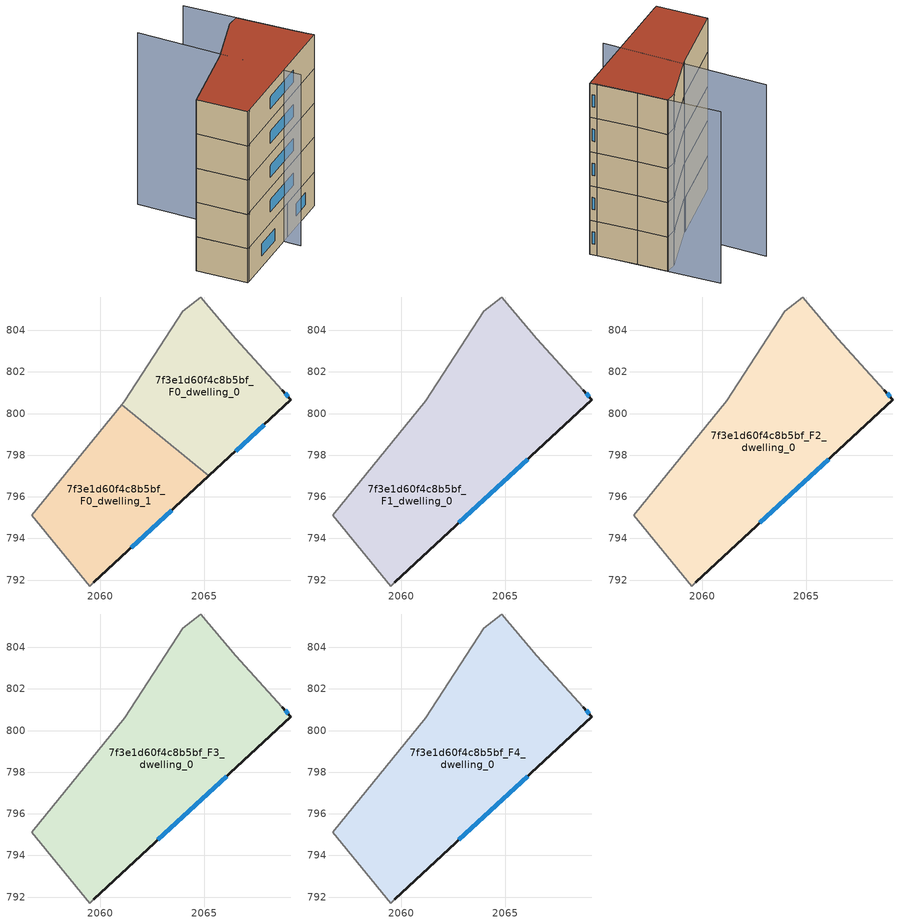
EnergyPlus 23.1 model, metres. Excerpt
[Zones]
7f3e1d60f4c8b5bf_F0_dwelling_0
 floor ground (EU_floor_Construction): 2066.52,803.59 2068.74,801.11 2069.16,800.65 2065.22,797.01 2061.03,800.42 2061.18,800.6 2063.96,804.91 2064.83,805.6 z0
 wall outside (EU_wall_Construction): 2065.22,797.01 2069.16,800.65 2068.74,801.11 z0:3
 wall to 7f3e1d60f4c8b5bf_F0_dwelling_1 (EU_wall_Construction): 2061.03,800.42 2065.22,797.01 z0:3
 wall adiabatic (EU_wall_Construction): 2068.74,801.11 2066.52,803.59 2064.83,805.6 2063.96,804.91 2061.18,800.6 2061.03,800.42 z0:3
 window (EU_Window_Construction): 2069.02,800.8 2068.88,800.96 / 2066.5,798.2 2067.88,799.47 z0.98:2.02
7f3e1d60f4c8b5bf_F0_dwelling_1
 floor ground (EU_floor_Construction): 2065.22,797.01 2059.69,791.89 2059.49,791.71 2056.7,795.1 2061.03,800.42 z0
 wall outside (EU_wall_Construction): 2059.69,791.89 2065.22,797.01 z0:3
 wall adiabatic (EU_wall_Construction): 2061.03,800.42 2056.7,795.1 2059.49,791.71 2059.69,791.89 z0:3
 window (EU_Window_Construction): 2061.49,793.56 2063.43,795.35 z0.98:2.02
7f3e1d60f4c8b5bf_F1_dwelling_0
 floor to 7f3e1d60f4c8b5bf_F0_dwelling_0 (EU_floor_Construction): 2066.52,803.59 2068.74,801.11 2069.16,800.65 2065.22,797.01 2061.03,800.42 2061.18,800.6 2063.96,804.91 2064.83,805.6 z3
 floor to 7f3e1d60f4c8b5bf_F0_dwelling_1 (EU_floor_Construction): 2065.22,797.01 2059.69,791.89 2059.49,791.71 2056.7,795.1 2061.03,800.42 z3
 wall outside (EU_wall_Construction): 2059.69,791.89 2069.16,800.65 2068.74,801.11 z3:6
 wall adiabatic (EU_wall_Construction): 2068.74,801.11 2066.52,803.59 2064.83,805.6 2063.96,804.91 2061.18,800.6 2056.7,795.1 2059.49,791.71 2059.69,791.89 z3:6
 window (EU_Window_Construction): 2069.02,800.8 2068.88,800.96 / 2062.77,794.74 2066.08,797.8 z3.98:5.02
7f3e1d60f4c8b5bf_F2_dwelling_0
 floor to 7f3e1d60f4c8b5bf_F1_dwelling_0 (EU_floor_Construction): 2066.52,803.59 2068.74,801.11 2069.16,800.65 2059.69,791.89 2059.49,791.71 2056.7,795.1 2061.18,800.6 2063.96,804.91 2064.83,805.6 z6
 wall outside (EU_wall_Construction): 2059.69,791.89 2069.16,800.65 2068.74,801.11 z6:9
 wall adiabatic (EU_wall_Construction): 2068.74,801.11 2066.52,803.59 2064.83,805.6 2063.96,804.91 2061.18,800.6 2056.7,795.1 2059.49,791.71 2059.69,791.89 z6:9
 window (EU_Window_Construction): 2069.02,800.8 2068.88,800.96 / 2062.77,794.74 2066.08,797.8 z6.98:8.02
7f3e1d60f4c8b5bf_F3_dwelling_0
 floor to 7f3e1d60f4c8b5bf_F2_dwelling_0 (EU_floor_Construction): 2066.52,803.59 2068.74,801.11 2069.16,800.65 2059.69,791.89 2059.49,791.71 2056.7,795.1 2061.18,800.6 2063.96,804.91 2064.83,805.6 z9
 wall outside (EU_wall_Construction): 2059.69,791.89 2069.16,800.65 2068.74,801.11 z9:12
 wall adiabatic (EU_wall_Construction): 2068.74,801.11 2066.52,803.59 2064.83,805.6 2063.96,804.91 2061.18,800.6 2056.7,795.1 2059.49,791.71 2059.69,791.89 z9:12
 window (EU_Window_Construction): 2069.02,800.8 2068.88,800.96 / 2062.77,794.74 2066.08,797.8 z9.98:11.02
7f3e1d60f4c8b5bf_F4_dwelling_0
 floor to 7f3e1d60f4c8b5bf_F3_dwelling_0 (EU_floor_Construction): 2066.52,803.59 2068.74,801.11 2069.16,800.65 2059.69,791.89 2059.49,791.71 2056.7,795.1 2061.18,800.6 2063.96,804.91 2064.83,805.6 z12
 wall outside (EU_wall_Construction): 2059.69,791.89 2069.16,800.65 2068.74,801.11 z12:15
 wall adiabatic (EU_wall_Construction): 2068.74,801.11 2066.52,803.59 2064.83,805.6 2063.96,804.91 2061.18,800.6 2056.7,795.1 2059.49,791.71 2059.69,791.89 z12:15
 window (EU_Window_Construction): 2069.02,800.8 2068.88,800.96 / 2062.77,794.74 2066.08,797.8 z12.98:14.02
 roof outside (EU_roof_Construction): 2069.16,800.65 2068.74,801.11 2066.52,803.59 2064.83,805.6 2063.96,804.91 2061.18,800.6 2056.7,795.1 2059.49,791.71 2059.69,791.89 z15
shading: 2056.97,806.51 2065.63,795.36 / 2068.78,800.97 2061.89,808.94 z0:15
[Building]
EU S2 Campaign: North Axis=0; Terrain=City; Solar Distribution=FullExterior
[Site:Location]
Bologna: Latitude=44.5; Longitude=11.25; Time Zone=1; Elevation=37
[SizingPeriod:WeatherFileDays]
AnnualSizingPeriod: Begin Month=1; Begin Day of Month=1; End Month=12; End Day of Month=31; Day of Week for Start Day=Monday; Use Weather File Daylight Saving Period=No; Use Weather File Rain and Snow Indicators=No
[MATERIAL]
EU_InternalMass_Material: Roughness=MediumRough; Thickness=0.1; Conductivity=1; Density=1800; Specific Heat=900; Thermal Absorptance=0.9; Solar Absorptance=0.7; Visible Absorptance=0.7
[MATERIAL:NOMASS] Roughness=MediumRough; Thermal Absorptance=0.9; Solar Absorptance=0.7; Visible Absorptance=0.7
Name | Thermal Resistance
EU_wall_NoMass | 0.905828
EU_roof_NoMass | 0.37593
EU_floor_NoMass | 0.67114
[WINDOWMATERIAL:SIMPLEGLAZINGSYSTEM]
EU_Window_SimpleGlazing: UFactor=4.52486; Solar Heat Gain Coefficient=0.85; Visible Transmittance=0.85
[CONSTRUCTION]
EU_wall_Construction: EU_wall_NoMass
EU_roof_Construction: EU_roof_NoMass
EU_floor_Construction: EU_floor_NoMass
EU_Window_Construction: EU_Window_SimpleGlazing
EU_InternalMass_Construction: EU_InternalMass_Material
[ZONE] Type=1; Multiplier=1; Ceiling Height=autocalculate; Floor Area=autocalculate; Part of Total Floor Area=Yes
Name | Volume
7f3e1d60f4c8b5bf_F0_dwelling_0 | 106.927
7f3e1d60f4c8b5bf_F1_dwelling_0; 7f3e1d60f4c8b5bf_F2_dwelling_0; 7f3e1d60f4c8b5bf_F3_dwelling_0; 7f3e1d60f4c8b5bf_F4_dwelling_0 | 213.857
7f3e1d60f4c8b5bf_F0_dwelling_1 | 106.929
[INTERNALMASS] Construction=EU_InternalMass_Construction
Name | Zone or ZoneList | Surface Area
7f3e1d60f4c8b5bf_F0_dwelling_0_EU_InternalMass | 7f3e1d60f4c8b5bf_F0_dwelling_0 | 35.6422
7f3e1d60f4c8b5bf_F0_dwelling_1_EU_InternalMass | 7f3e1d60f4c8b5bf_F0_dwelling_1 | 35.6428
7f3e1d60f4c8b5bf_F1_dwelling_0_EU_InternalMass | 7f3e1d60f4c8b5bf_F1_dwelling_0 | 71.2855
7f3e1d60f4c8b5bf_F2_dwelling_0_EU_InternalMass | 7f3e1d60f4c8b5bf_F2_dwelling_0 | 71.2855
7f3e1d60f4c8b5bf_F3_dwelling_0_EU_InternalMass | 7f3e1d60f4c8b5bf_F3_dwelling_0 | 71.2855
7f3e1d60f4c8b5bf_F4_dwelling_0_EU_InternalMass | 7f3e1d60f4c8b5bf_F4_dwelling_0 | 71.2855
[OTHEREQUIPMENT] Fuel Type=Electricity; Design Level Calculation Method=Watts/Area; Power per Zone Floor Area=1; Fraction Latent=0; Fraction Radiant=0; Fraction Lost=0; Carbon Dioxide Generation Rate=0; EndUse Subcategory=EU_Step8_InternalGains
Name | Zone or ZoneList or Space or SpaceList | Schedule
EU_Step8_InternalGain_7f3e1d60f4c8b5bf_F0_dwelling_0_f000 | 7f3e1d60f4c8b5bf_F0_dwelling_0 | EU_Step8_GainSchedule_7f3e1d60f4c8b5bf_F0_dwelling_0_f000
EU_Step8_InternalGain_7f3e1d60f4c8b5bf_F0_dwelling_1_f000 | 7f3e1d60f4c8b5bf_F0_dwelling_1 | EU_Step8_GainSchedule_7f3e1d60f4c8b5bf_F0_dwelling_1_f000
EU_Step8_InternalGain_7f3e1d60f4c8b5bf_F1_dwelling_0_f000 | 7f3e1d60f4c8b5bf_F1_dwelling_0 | EU_Step8_GainSchedule_7f3e1d60f4c8b5bf_F1_dwelling_0_f000
EU_Step8_InternalGain_7f3e1d60f4c8b5bf_F2_dwelling_0_f000 | 7f3e1d60f4c8b5bf_F2_dwelling_0 | EU_Step8_GainSchedule_7f3e1d60f4c8b5bf_F2_dwelling_0_f000
EU_Step8_InternalGain_7f3e1d60f4c8b5bf_F3_dwelling_0_f000 | 7f3e1d60f4c8b5bf_F3_dwelling_0 | EU_Step8_GainSchedule_7f3e1d60f4c8b5bf_F3_dwelling_0_f000
EU_Step8_InternalGain_7f3e1d60f4c8b5bf_F4_dwelling_0_f000 | 7f3e1d60f4c8b5bf_F4_dwelling_0 | EU_Step8_GainSchedule_7f3e1d60f4c8b5bf_F4_dwelling_0_f000
[ZONEVENTILATION:DESIGNFLOWRATE] Schedule=EU_AlwaysOn; Design Flow Rate Calculation Method=AirChanges/Hour; Air Changes per Hour=0.73129; Ventilation Type=Natural; Fan Pressure Rise=0; Fan Total Efficiency=1; Constant Term Coefficient=1; Temperature Term Coefficient=0; Velocity Term Coefficient=0; Velocity Squared Term Coefficient=0; Minimum Indoor Temperature=-100; Maximum Indoor Temperature=100; Delta Temperature=-100; Minimum Outdoor Temperature=-100; Maximum Outdoor Temperature=100; Maximum Wind Speed=40
Name | Zone or ZoneList or Space or SpaceList
EU_ConstantAir_7f3e1d60f4c8b5bf_F0_dwelling_0 | 7f3e1d60f4c8b5bf_F0_dwelling_0
EU_ConstantAir_7f3e1d60f4c8b5bf_F0_dwelling_1 | 7f3e1d60f4c8b5bf_F0_dwelling_1
EU_ConstantAir_7f3e1d60f4c8b5bf_F1_dwelling_0 | 7f3e1d60f4c8b5bf_F1_dwelling_0
EU_ConstantAir_7f3e1d60f4c8b5bf_F2_dwelling_0 | 7f3e1d60f4c8b5bf_F2_dwelling_0
EU_ConstantAir_7f3e1d60f4c8b5bf_F3_dwelling_0 | 7f3e1d60f4c8b5bf_F3_dwelling_0
EU_ConstantAir_7f3e1d60f4c8b5bf_F4_dwelling_0 | 7f3e1d60f4c8b5bf_F4_dwelling_0
[HVACTEMPLATE:THERMOSTAT] Constant Heating Setpoint=20; Constant Cooling Setpoint=50
EU_HeatOnly_7f3e1d60f4c8b5bf_F0_dwelling_0; EU_HeatOnly_7f3e1d60f4c8b5bf_F0_dwelling_1; EU_HeatOnly_7f3e1d60f4c8b5bf_F1_dwelling_0; EU_HeatOnly_7f3e1d60f4c8b5bf_F2_dwelling_0; EU_HeatOnly_7f3e1d60f4c8b5bf_F3_dwelling_0; EU_HeatOnly_7f3e1d60f4c8b5bf_F4_dwelling_0
[HVACTEMPLATE:ZONE:IDEALLOADSAIRSYSTEM] System Availability Schedule=EU_AlwaysOn; Maximum Heating Supply Air Temperature=50; Minimum Cooling Supply Air Temperature=13; Maximum Heating Supply Air Humidity Ratio=0.0156; Minimum Cooling Supply Air Humidity Ratio=0.0077; Heating Limit=NoLimit; Cooling Limit=NoLimit; Heating Availability Schedule=EU_AlwaysOn; Cooling Availability Schedule=EU_CoolingOff; Dehumidification Control Type=ConstantSensibleHeatRatio; Cooling Sensible Heat Ratio=0.7; Dehumidification Setpoint=60; Humidification Control Type=None; Humidification Setpoint=30; Outdoor Air Method=None; Outdoor Air Flow Rate per Person=0.00944; Outdoor Air Flow Rate per Zone Floor Area=0; Outdoor Air Flow Rate per Zone=0; Demand Controlled Ventilation Type=None; Outdoor Air Economizer Type=NoEconomizer; Heat Recovery Type=None; Sensible Heat Recovery Effectiveness=0.7; Latent Heat Recovery Effectiveness=0.65
Name | Template Thermostat
7f3e1d60f4c8b5bf_F0_dwelling_0 | EU_HeatOnly_7f3e1d60f4c8b5bf_F0_dwelling_0
7f3e1d60f4c8b5bf_F0_dwelling_1 | EU_HeatOnly_7f3e1d60f4c8b5bf_F0_dwelling_1
7f3e1d60f4c8b5bf_F1_dwelling_0 | EU_HeatOnly_7f3e1d60f4c8b5bf_F1_dwelling_0
7f3e1d60f4c8b5bf_F2_dwelling_0 | EU_HeatOnly_7f3e1d60f4c8b5bf_F2_dwelling_0
7f3e1d60f4c8b5bf_F3_dwelling_0 | EU_HeatOnly_7f3e1d60f4c8b5bf_F3_dwelling_0
7f3e1d60f4c8b5bf_F4_dwelling_0 | EU_HeatOnly_7f3e1d60f4c8b5bf_F4_dwelling_0
[SIZING:ZONE] Zone Cooling Design Supply Air Temperature Input Method=SupplyAirTemperature; Zone Cooling Design Supply Air Temperature=13; Zone Heating Design Supply Air Temperature Input Method=SupplyAirTemperature; Zone Heating Design Supply Air Temperature=50; Zone Cooling Design Supply Air Humidity Ratio=0.008; Zone Heating Design Supply Air Humidity Ratio=0.008; Cooling Design Air Flow Method=DesignDay; Cooling Design Air Flow Rate=0; Cooling Minimum Air Flow per Zone Floor Area=0.000762; Cooling Minimum Air Flow=0; Cooling Minimum Air Flow Fraction=0.2; Heating Design Air Flow Method=DesignDay; Heating Design Air Flow Rate=0; Heating Maximum Air Flow per Zone Floor Area=0.002032; Heating Maximum Air Flow=0.141576; Heating Maximum Air Flow Fraction=0.3; Account for Dedicated Outdoor Air System=No; Dedicated Outdoor Air System Control Strategy=NeutralSupplyAir; Dedicated Outdoor Air Low Setpoint Temperature for Design=autosize; Dedicated Outdoor Air High Setpoint Temperature for Design=autosize; Zone Load Sizing Method=Sensible Load Only No Latent Load; Zone Latent Cooling Design Supply Air Humidity Ratio Input Method=HumidityRatioDifference; Zone Cooling Design Supply Air Humidity Ratio Difference=0.005; Zone Latent Heating Design Supply Air Humidity Ratio Input Method=HumidityRatioDifference; Zone Humidification Design Supply Air Humidity Ratio Difference=0.005
7f3e1d60f4c8b5bf_F0_dwelling_0; 7f3e1d60f4c8b5bf_F0_dwelling_1; 7f3e1d60f4c8b5bf_F1_dwelling_0; 7f3e1d60f4c8b5bf_F2_dwelling_0; 7f3e1d60f4c8b5bf_F3_dwelling_0; 7f3e1d60f4c8b5bf_F4_dwelling_0
[SCHEDULE:CONSTANT]
Name | Hourly Value
EU_AlwaysOn | 1
EU_CoolingOff | 0
[SCHEDULE:FILE] Column Number=1; Rows to Skip at Top=0; Number of Hours of Data=8760; Column Separator=Comma; Interpolate to Timestep=No; Minutes per Item=60; Adjust Schedule for Daylight Savings=Yes
Name | File
EU_Step8_GainSchedule_7f3e1d60f4c8b5bf_F0_dwelling_0_f000 | ../../schedules/7f3e1d60f4c8b5bf/7f3e1d60f4c8b5bf_F0_dwelling_0_f000_gain.csv
EU_Step8_GainSchedule_7f3e1d60f4c8b5bf_F0_dwelling_1_f000 | ../../schedules/7f3e1d60f4c8b5bf/7f3e1d60f4c8b5bf_F0_dwelling_1_f000_gain.csv
EU_Step8_GainSchedule_7f3e1d60f4c8b5bf_F1_dwelling_0_f000 | ../../schedules/7f3e1d60f4c8b5bf/7f3e1d60f4c8b5bf_F1_dwelling_0_f000_gain.csv
EU_Step8_GainSchedule_7f3e1d60f4c8b5bf_F2_dwelling_0_f000 | ../../schedules/7f3e1d60f4c8b5bf/7f3e1d60f4c8b5bf_F2_dwelling_0_f000_gain.csv
EU_Step8_GainSchedule_7f3e1d60f4c8b5bf_F3_dwelling_0_f000 | ../../schedules/7f3e1d60f4c8b5bf/7f3e1d60f4c8b5bf_F3_dwelling_0_f000_gain.csv
EU_Step8_GainSchedule_7f3e1d60f4c8b5bf_F4_dwelling_0_f000 | ../../schedules/7f3e1d60f4c8b5bf/7f3e1d60f4c8b5bf_F4_dwelling_0_f000_gain.csv
